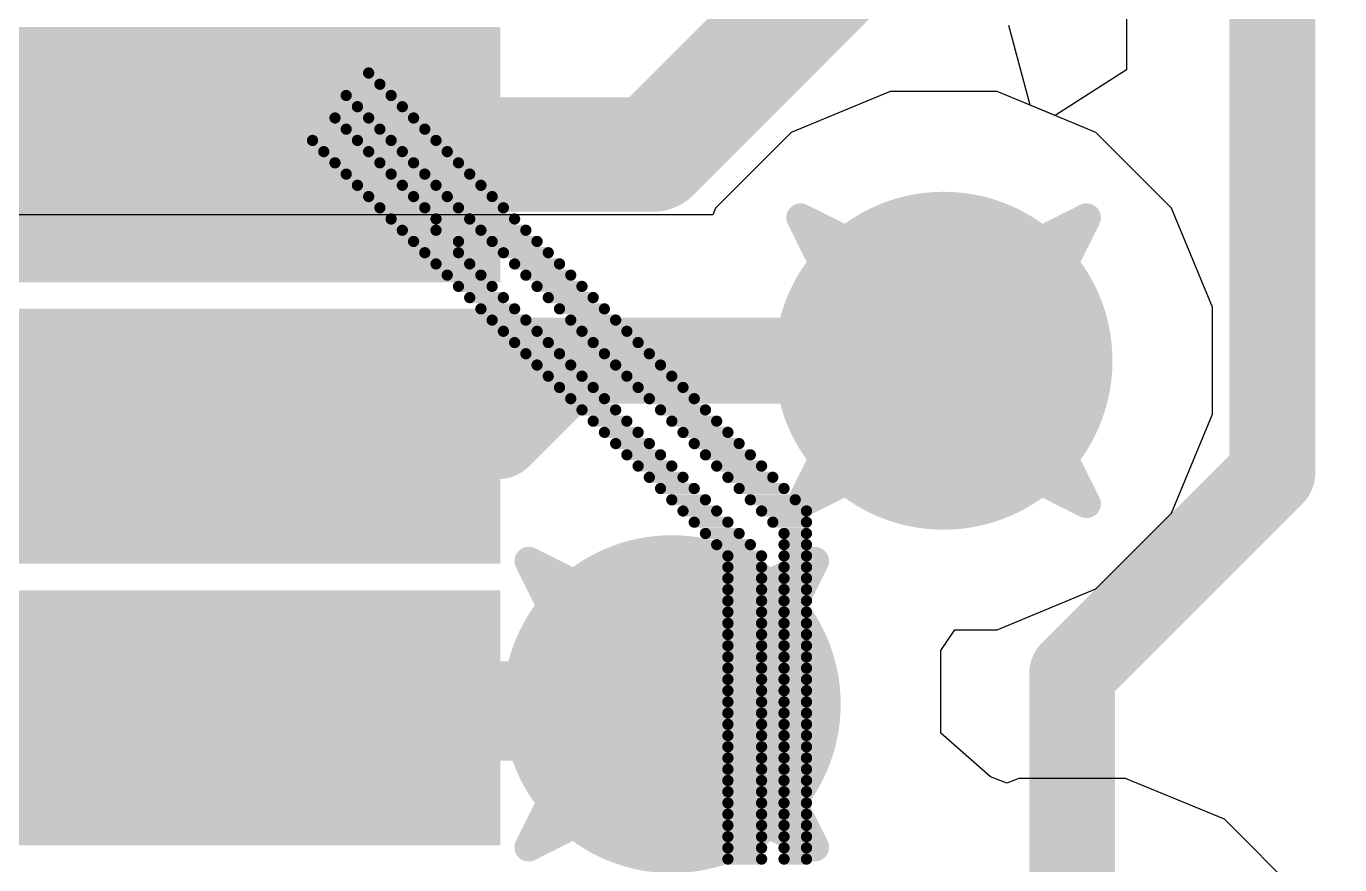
# Model space of a CAD drawing. Header units: inches. Extents: x -8 to 384, y -12 to 64.
# Drawn here: x 12.392 to 14.725, y 4.541 to 6.03 of the extents above; entities that cross this region are included whole.
import ezdxf

# ---------------------------------------------------------------- set-up
doc = ezdxf.new("R2010")
doc.units = ezdxf.units.IN
for name, color, linetype in [('Board_outline', 216, 'Continuous'), ('Bottom Layer', 5, 'Continuous'), ('Bottom Overlay', 54, 'Continuous'), ('Drill Drawing', 1, 'Continuous'), ('Top Layer', 1, 'Continuous'), ('Top Paste', 8, 'Continuous'), ('Top Solder', 216, 'Continuous'), ('Via Holes', 16, 'Continuous')]:
    doc.layers.add(name, color=color, linetype=linetype)

# ---------------------------------------------------------------- blocks, each defined once
blk = doc.blocks.new('QFN64_45')
at = {"layer": 'Top Layer'}
for points in [[(4.05, -2.125), (4.75, -2.125), (4.75, -2.375), (4.05, -2.375)], [(4.05, -2.625), (4.75, -2.625), (4.75, -2.875), (4.05, -2.875)], [(4.05, -3.125), (4.75, -3.125), (4.75, -3.375), (4.05, -3.375)]]:
    blk.add_hatch(color=1, dxfattribs=at).paths.add_polyline_path(points)
at = {"layer": 'Top Paste'}
for points in [[(4.05, -2.125), (4.75, -2.125), (4.75, -2.375), (4.05, -2.375)], [(4.05, -2.625), (4.75, -2.625), (4.75, -2.875), (4.05, -2.875)], [(4.05, -3.125), (4.75, -3.125), (4.75, -3.375), (4.05, -3.375)]]:
    blk.add_hatch(color=8, dxfattribs=at).paths.add_polyline_path(points)
at = {"layer": 'Top Solder'}
for points in [[(3.9484, -2.0234), (4.8516, -2.0234), (4.8516, -2.4766), (3.9484, -2.4766)], [(3.9484, -2.5234), (4.8516, -2.5234), (4.8516, -2.9766), (3.9484, -2.9766)], [(3.9484, -3.0234), (4.8516, -3.0234), (4.8516, -3.4766), (3.9484, -3.4766)]]:
    blk.add_hatch(color=216, dxfattribs=at).paths.add_polyline_path(points)

msp = doc.modelspace()

# ---------------------------------------------------------------- hatches: boundary and pattern name
at = {"layer": 'Bottom Layer'}
h = msp.add_hatch(color=5, dxfattribs=at)
edge = h.paths.add_edge_path()
edge.add_arc((14.021, 5.4358), 0.3, 0, 360)
h = msp.add_hatch(color=5, dxfattribs=at)
edge = h.paths.add_edge_path()
edge.add_arc((13.5382, 4.826), 0.3, 0, 360)
at = {"layer": 'Top Layer'}
h = msp.add_hatch(color=1, dxfattribs=at)
edge = h.paths.add_edge_path()
edge.add_arc((14.021, 5.4358), 0.3, 0, 360)
h = msp.add_hatch(color=1, dxfattribs=at)
edge = h.paths.add_edge_path()
edge.add_arc((13.5382, 4.826), 0.3, 0, 360)
at = {"layer": 'Via Holes'}
h = msp.add_hatch(color=7, dxfattribs=at)
edge = h.paths.add_edge_path()
edge.add_arc((14.021, 5.4358), 0.15, 0, 360)
h = msp.add_hatch(color=7, dxfattribs=at)
edge = h.paths.add_edge_path()
edge.add_arc((13.5382, 4.826), 0.15, 0, 360)

# ---------------------------------------------------------------- linework, layer by layer
at = {"layer": 'Board_outline', "const_width": 0.254}
msp.add_lwpolyline([(37.5368, 13.3604, 1), (-7.4632, 13.3604, 1)], format="xyb", close=True, dxfattribs=at)
at = {"layer": 'Bottom Layer'}
for p, q in [((14.346, 8.4634), (14.346, 5.9524)), ((14.346, 5.9524), (14.219, 5.871)), ((13.9259, 5.9136), (13.7503, 5.8409)), ((14.116, 5.9136), (13.9259, 5.9136)), ((14.219, 5.871), (14.116, 5.9136)), ((13.7503, 5.8409), (13.6159, 5.7065)), ((13.6111, 5.6948), (11.7096, 5.6948)), ((13.6159, 5.7065), (13.6111, 5.6948))]:
    msp.add_line(p, q, dxfattribs=at)
at = {"layer": 'Bottom Layer', "const_width": 0.1524}
for points in [[(14.605, 5.2364), (14.605, 8.5816)], [(11.7096, 5.4358), (14.021, 5.4358)], [(14.2494, 4.8808), (14.605, 5.2364)], [(14.2494, 4.2164), (14.2494, 4.8808)], [(11.8364, 4.826), (13.5382, 4.826)]]:
    msp.add_lwpolyline(points, dxfattribs=at)
at = {"layer": 'Bottom Layer', "const_width": 0.0762}
for points in [[(13.9829, 5.4358, 1), (14.0591, 5.4358, 1)], [(14.5669, 5.2364, 1), (14.6431, 5.2364, 1)], [(14.5669, 5.2364, 1), (14.6431, 5.2364, 1)], [(14.2113, 4.8808, 1), (14.2875, 4.8808, 1)], [(14.2113, 4.8808, 1), (14.2875, 4.8808, 1)], [(13.5001, 4.826, 1), (13.5763, 4.826, 1)]]:
    msp.add_lwpolyline(points, format="xyb", close=True, dxfattribs=at)
at = {"layer": 'Bottom Overlay', "const_width": 0.0199}
for points in [[(12.0626, 5.9467), (12.9998, 5.9467)], [(12.0626, 5.9267), (13.0198, 5.9267)], [(12.9599, 5.9068), (13.0397, 5.9068)], [(12.9799, 5.8869), (13.0596, 5.8869)], [(12.1224, 5.847), (12.9599, 5.847)], [(12.1424, 5.8669), (12.94, 5.8669)], [(12.9998, 5.8669), (13.0796, 5.8669)], [(13.0198, 5.847), (13.0995, 5.847)], [(12.9001, 5.827), (12.9799, 5.827)], [(13.0397, 5.827), (13.1195, 5.827)], [(12.9201, 5.8071), (12.9998, 5.8071)], [(13.0596, 5.8071), (13.1394, 5.8071)], [(12.94, 5.7872), (13.0198, 5.7872)], [(13.0796, 5.7872), (13.1593, 5.7872)], [(12.9599, 5.7672), (13.0397, 5.7672)], [(13.0995, 5.7672), (13.1793, 5.7672)], [(12.9799, 5.7473), (13.0596, 5.7473)], [(13.1195, 5.7473), (13.1992, 5.7473)], [(12.9998, 5.7273), (13.0796, 5.7273)], [(13.0198, 5.7074), (13.0995, 5.7074)], [(13.1394, 5.7273), (13.2192, 5.7273)], [(13.1593, 5.7074), (13.2391, 5.7074)], [(13.0397, 5.6875), (13.1195, 5.6875)], [(13.1793, 5.6875), (13.259, 5.6875)], [(13.0596, 5.6675), (13.1195, 5.6675)], [(13.1992, 5.6675), (13.279, 5.6675)], [(13.0796, 5.6476), (13.1593, 5.6476)], [(13.2192, 5.6476), (13.2989, 5.6476)], [(13.0995, 5.6276), (13.1593, 5.6276)], [(13.2391, 5.6276), (13.3189, 5.6276)], [(13.1195, 5.6077), (13.1793, 5.6077)], [(13.259, 5.6077), (13.3388, 5.6077)], [(13.1394, 5.5878), (13.1992, 5.5878)], [(13.1593, 5.5678), (13.2192, 5.5678)], [(13.279, 5.5878), (13.3587, 5.5878)], [(13.2989, 5.5678), (13.3787, 5.5678)], [(13.1793, 5.5479), (13.2391, 5.5479)], [(13.3189, 5.5479), (13.3986, 5.5479)], [(13.1992, 5.5279), (13.259, 5.5279)], [(13.3388, 5.5279), (13.4186, 5.5279)], [(13.2192, 5.508), (13.279, 5.508)], [(13.3587, 5.508), (13.4385, 5.508)], [(13.2391, 5.4881), (13.2989, 5.4881)], [(13.3787, 5.4881), (13.4584, 5.4881)], [(13.259, 5.4681), (13.3189, 5.4681)], [(13.3986, 5.4681), (13.4784, 5.4681)], [(13.279, 5.4482), (13.3388, 5.4482)], [(13.2989, 5.4282), (13.3587, 5.4282)], [(13.4186, 5.4482), (13.4983, 5.4482)], [(13.4385, 5.4282), (13.5183, 5.4282)], [(13.3189, 5.4083), (13.3787, 5.4083)], [(13.4584, 5.4083), (13.5382, 5.4083)], [(13.3388, 5.3884), (13.3986, 5.3884)], [(13.4784, 5.3884), (13.5581, 5.3884)], [(13.3587, 5.3684), (13.4186, 5.3684)], [(13.4983, 5.3684), (13.5781, 5.3684)], [(13.3787, 5.3485), (13.4385, 5.3485)], [(13.5183, 5.3485), (13.598, 5.3485)], [(13.3986, 5.3285), (13.4584, 5.3285)], [(13.5382, 5.3285), (13.618, 5.3285)], [(13.4186, 5.3086), (13.4784, 5.3086)], [(13.4385, 5.2887), (13.4983, 5.2887)], [(13.5581, 5.3086), (13.6379, 5.3086)], [(13.5781, 5.2887), (13.6578, 5.2887)], [(13.4584, 5.2687), (13.5183, 5.2687)], [(13.598, 5.2687), (13.6778, 5.2687)], [(13.4784, 5.2488), (13.5382, 5.2488)], [(13.618, 5.2488), (13.6977, 5.2488)], [(13.4983, 5.2288), (13.5581, 5.2288)], [(13.6379, 5.2288), (13.7177, 5.2288)], [(13.5183, 5.2089), (13.5781, 5.2089)], [(13.6578, 5.2089), (13.7376, 5.2089)], [(13.5382, 5.1889), (13.598, 5.1889)], [(13.6778, 5.1889), (13.7575, 5.1889)], [(13.5581, 5.169), (13.618, 5.169)], [(13.5781, 5.1491), (13.6379, 5.1491)], [(13.6977, 5.169), (13.7775, 5.169)], [(13.7177, 5.1491), (13.7775, 5.1491)], [(13.598, 5.1291), (13.6578, 5.1291)], [(13.7376, 5.1291), (13.7775, 5.1291)], [(13.618, 5.1092), (13.6778, 5.1092)], [(13.7376, 5.1092), (13.7775, 5.1092)], [(13.6379, 5.0892), (13.6977, 5.0892)], [(13.7376, 5.0892), (13.7775, 5.0892)], [(13.6379, 5.0693), (13.6977, 5.0693)], [(13.7376, 5.0693), (13.7775, 5.0693)], [(13.6379, 5.0494), (13.6977, 5.0494)], [(13.6379, 5.0294), (13.6977, 5.0294)], [(13.7376, 5.0494), (13.7775, 5.0494)], [(13.7376, 5.0294), (13.7775, 5.0294)], [(13.6379, 5.0095), (13.6977, 5.0095)], [(13.7376, 5.0095), (13.7775, 5.0095)], [(13.6379, 4.9895), (13.6977, 4.9895)], [(13.7376, 4.9895), (13.7775, 4.9895)], [(13.6379, 4.9696), (13.6977, 4.9696)], [(13.7376, 4.9696), (13.7775, 4.9696)], [(13.6379, 4.9497), (13.6977, 4.9497)], [(13.7376, 4.9497), (13.7775, 4.9497)], [(13.6379, 4.9297), (13.6977, 4.9297)], [(13.7376, 4.9297), (13.7775, 4.9297)], [(13.6379, 4.9098), (13.6977, 4.9098)], [(13.6379, 4.8898), (13.6977, 4.8898)], [(13.7376, 4.9098), (13.7775, 4.9098)], [(13.7376, 4.8898), (13.7775, 4.8898)], [(13.6379, 4.8699), (13.6977, 4.8699)], [(13.7376, 4.8699), (13.7775, 4.8699)], [(13.6379, 4.85), (13.6977, 4.85)], [(13.7376, 4.85), (13.7775, 4.85)], [(13.6379, 4.83), (13.6977, 4.83)], [(13.7376, 4.83), (13.7775, 4.83)], [(13.6379, 4.8101), (13.6977, 4.8101)], [(13.7376, 4.8101), (13.7775, 4.8101)], [(13.6379, 4.7901), (13.6977, 4.7901)], [(13.7376, 4.7901), (13.7775, 4.7901)], [(13.6379, 4.7702), (13.6977, 4.7702)], [(13.6379, 4.7503), (13.6977, 4.7503)], [(13.7376, 4.7702), (13.7775, 4.7702)], [(13.7376, 4.7503), (13.7775, 4.7503)], [(13.6379, 4.7303), (13.6977, 4.7303)], [(13.7376, 4.7303), (13.7775, 4.7303)], [(13.6379, 4.7104), (13.6977, 4.7104)], [(13.7376, 4.7104), (13.7775, 4.7104)], [(13.6379, 4.6904), (13.6977, 4.6904)], [(13.7376, 4.6904), (13.7775, 4.6904)], [(13.6379, 4.6705), (13.6977, 4.6705)], [(13.7376, 4.6705), (13.7775, 4.6705)], [(13.6379, 4.6506), (13.6977, 4.6506)], [(13.7376, 4.6506), (13.7775, 4.6506)], [(13.6379, 4.6306), (13.6977, 4.6306)], [(13.6379, 4.6107), (13.6977, 4.6107)], [(13.7376, 4.6306), (13.7775, 4.6306)], [(13.7376, 4.6107), (13.7775, 4.6107)], [(13.6379, 4.5907), (13.6977, 4.5907)], [(13.7376, 4.5907), (13.7775, 4.5907)], [(13.6379, 4.5708), (13.6977, 4.5708)], [(13.7376, 4.5708), (13.7775, 4.5708)], [(13.6379, 4.5509), (13.6977, 4.5509)], [(13.7376, 4.5509), (13.7775, 4.5509)]]:
    msp.add_lwpolyline(points, dxfattribs=at)
at = {"layer": 'Bottom Overlay', "const_width": 0.00997}
for points in [[(12.9948, 5.9467, 1), (13.0048, 5.9467, 1)], [(13.0148, 5.9267, 1), (13.0247, 5.9267, 1)], [(12.955, 5.9068, 1), (12.9649, 5.9068, 1)], [(13.0347, 5.9068, 1), (13.0447, 5.9068, 1)], [(12.9749, 5.8869, 1), (12.9849, 5.8869, 1)], [(13.0547, 5.8869, 1), (13.0646, 5.8869, 1)], [(12.935, 5.8669, 1), (12.945, 5.8669, 1)], [(12.955, 5.847, 1), (12.9649, 5.847, 1)], [(12.9948, 5.8669, 1), (13.0048, 5.8669, 1)], [(13.0148, 5.847, 1), (13.0247, 5.847, 1)], [(13.0746, 5.8669, 1), (13.0846, 5.8669, 1)], [(13.0945, 5.847, 1), (13.1045, 5.847, 1)], [(12.8951, 5.827, 1), (12.9051, 5.827, 1)], [(12.9749, 5.827, 1), (12.9849, 5.827, 1)], [(13.0347, 5.827, 1), (13.0447, 5.827, 1)], [(13.1145, 5.827, 1), (13.1244, 5.827, 1)], [(12.9151, 5.8071, 1), (12.925, 5.8071, 1)], [(12.9948, 5.8071, 1), (13.0048, 5.8071, 1)], [(13.0547, 5.8071, 1), (13.0646, 5.8071, 1)], [(13.1344, 5.8071, 1), (13.1444, 5.8071, 1)], [(12.935, 5.7872, 1), (12.945, 5.7872, 1)], [(13.0148, 5.7872, 1), (13.0247, 5.7872, 1)], [(13.0746, 5.7872, 1), (13.0846, 5.7872, 1)], [(13.1544, 5.7872, 1), (13.1643, 5.7872, 1)], [(12.955, 5.7672, 1), (12.9649, 5.7672, 1)], [(13.0347, 5.7672, 1), (13.0447, 5.7672, 1)], [(13.0945, 5.7672, 1), (13.1045, 5.7672, 1)], [(13.1743, 5.7672, 1), (13.1843, 5.7672, 1)], [(12.9749, 5.7473, 1), (12.9849, 5.7473, 1)], [(13.0547, 5.7473, 1), (13.0646, 5.7473, 1)], [(13.1145, 5.7473, 1), (13.1244, 5.7473, 1)], [(13.1942, 5.7473, 1), (13.2042, 5.7473, 1)], [(12.9948, 5.7273, 1), (13.0048, 5.7273, 1)], [(13.0148, 5.7074, 1), (13.0247, 5.7074, 1)], [(13.0746, 5.7273, 1), (13.0846, 5.7273, 1)], [(13.0945, 5.7074, 1), (13.1045, 5.7074, 1)], [(13.1344, 5.7273, 1), (13.1444, 5.7273, 1)], [(13.1544, 5.7074, 1), (13.1643, 5.7074, 1)], [(13.2142, 5.7273, 1), (13.2241, 5.7273, 1)], [(13.2341, 5.7074, 1), (13.2441, 5.7074, 1)], [(13.0347, 5.6875, 1), (13.0447, 5.6875, 1)], [(13.1145, 5.6875, 1), (13.1244, 5.6875, 1)], [(13.1743, 5.6875, 1), (13.1843, 5.6875, 1)], [(13.2541, 5.6875, 1), (13.264, 5.6875, 1)], [(13.0547, 5.6675, 1), (13.0646, 5.6675, 1)], [(13.1145, 5.6675, 1), (13.1244, 5.6675, 1)], [(13.1942, 5.6675, 1), (13.2042, 5.6675, 1)], [(13.274, 5.6675, 1), (13.284, 5.6675, 1)], [(13.0746, 5.6476, 1), (13.0846, 5.6476, 1)], [(13.1544, 5.6476, 1), (13.1643, 5.6476, 1)], [(13.2142, 5.6476, 1), (13.2241, 5.6476, 1)], [(13.2939, 5.6476, 1), (13.3039, 5.6476, 1)], [(13.0945, 5.6276, 1), (13.1045, 5.6276, 1)], [(13.1544, 5.6276, 1), (13.1643, 5.6276, 1)], [(13.2341, 5.6276, 1), (13.2441, 5.6276, 1)], [(13.3139, 5.6276, 1), (13.3238, 5.6276, 1)], [(13.1145, 5.6077, 1), (13.1244, 5.6077, 1)], [(13.1743, 5.6077, 1), (13.1843, 5.6077, 1)], [(13.2541, 5.6077, 1), (13.264, 5.6077, 1)], [(13.3338, 5.6077, 1), (13.3438, 5.6077, 1)], [(13.1344, 5.5878, 1), (13.1444, 5.5878, 1)], [(13.1544, 5.5678, 1), (13.1643, 5.5678, 1)], [(13.1942, 5.5878, 1), (13.2042, 5.5878, 1)], [(13.2142, 5.5678, 1), (13.2241, 5.5678, 1)], [(13.274, 5.5878, 1), (13.284, 5.5878, 1)], [(13.2939, 5.5678, 1), (13.3039, 5.5678, 1)], [(13.3538, 5.5878, 1), (13.3637, 5.5878, 1)], [(13.3737, 5.5678, 1), (13.3837, 5.5678, 1)], [(13.1743, 5.5479, 1), (13.1843, 5.5479, 1)], [(13.2341, 5.5479, 1), (13.2441, 5.5479, 1)], [(13.3139, 5.5479, 1), (13.3238, 5.5479, 1)], [(13.3936, 5.5479, 1), (13.4036, 5.5479, 1)], [(13.1942, 5.5279, 1), (13.2042, 5.5279, 1)], [(13.2541, 5.5279, 1), (13.264, 5.5279, 1)], [(13.3338, 5.5279, 1), (13.3438, 5.5279, 1)], [(13.4136, 5.5279, 1), (13.4235, 5.5279, 1)], [(13.2142, 5.508, 1), (13.2241, 5.508, 1)], [(13.274, 5.508, 1), (13.284, 5.508, 1)], [(13.3538, 5.508, 1), (13.3637, 5.508, 1)], [(13.4335, 5.508, 1), (13.4435, 5.508, 1)], [(13.2341, 5.4881, 1), (13.2441, 5.4881, 1)], [(13.2939, 5.4881, 1), (13.3039, 5.4881, 1)], [(13.3737, 5.4881, 1), (13.3837, 5.4881, 1)], [(13.4535, 5.4881, 1), (13.4634, 5.4881, 1)], [(13.2541, 5.4681, 1), (13.264, 5.4681, 1)], [(13.3139, 5.4681, 1), (13.3238, 5.4681, 1)], [(13.3936, 5.4681, 1), (13.4036, 5.4681, 1)], [(13.4734, 5.4681, 1), (13.4834, 5.4681, 1)], [(13.274, 5.4482, 1), (13.284, 5.4482, 1)], [(13.2939, 5.4282, 1), (13.3039, 5.4282, 1)], [(13.3338, 5.4482, 1), (13.3438, 5.4482, 1)], [(13.3538, 5.4282, 1), (13.3637, 5.4282, 1)], [(13.4136, 5.4482, 1), (13.4235, 5.4482, 1)], [(13.4335, 5.4282, 1), (13.4435, 5.4282, 1)], [(13.4933, 5.4482, 1), (13.5033, 5.4482, 1)], [(13.5133, 5.4282, 1), (13.5232, 5.4282, 1)], [(13.3139, 5.4083, 1), (13.3238, 5.4083, 1)], [(13.3737, 5.4083, 1), (13.3837, 5.4083, 1)], [(13.4535, 5.4083, 1), (13.4634, 5.4083, 1)], [(13.5332, 5.4083, 1), (13.5432, 5.4083, 1)], [(13.3338, 5.3884, 1), (13.3438, 5.3884, 1)], [(13.3936, 5.3884, 1), (13.4036, 5.3884, 1)], [(13.4734, 5.3884, 1), (13.4834, 5.3884, 1)], [(13.5532, 5.3884, 1), (13.5631, 5.3884, 1)], [(13.3538, 5.3684, 1), (13.3637, 5.3684, 1)], [(13.4136, 5.3684, 1), (13.4235, 5.3684, 1)], [(13.4933, 5.3684, 1), (13.5033, 5.3684, 1)], [(13.5731, 5.3684, 1), (13.5831, 5.3684, 1)], [(13.3737, 5.3485, 1), (13.3837, 5.3485, 1)], [(13.4335, 5.3485, 1), (13.4435, 5.3485, 1)], [(13.5133, 5.3485, 1), (13.5232, 5.3485, 1)], [(13.593, 5.3485, 1), (13.603, 5.3485, 1)], [(13.3936, 5.3285, 1), (13.4036, 5.3285, 1)], [(13.4535, 5.3285, 1), (13.4634, 5.3285, 1)], [(13.5332, 5.3285, 1), (13.5432, 5.3285, 1)], [(13.613, 5.3285, 1), (13.6229, 5.3285, 1)], [(13.4136, 5.3086, 1), (13.4235, 5.3086, 1)], [(13.4335, 5.2887, 1), (13.4435, 5.2887, 1)], [(13.4734, 5.3086, 1), (13.4834, 5.3086, 1)], [(13.4933, 5.2887, 1), (13.5033, 5.2887, 1)], [(13.5532, 5.3086, 1), (13.5631, 5.3086, 1)], [(13.5731, 5.2887, 1), (13.5831, 5.2887, 1)], [(13.6329, 5.3086, 1), (13.6429, 5.3086, 1)], [(13.6529, 5.2887, 1), (13.6628, 5.2887, 1)], [(13.4535, 5.2687, 1), (13.4634, 5.2687, 1)], [(13.5133, 5.2687, 1), (13.5232, 5.2687, 1)], [(13.593, 5.2687, 1), (13.603, 5.2687, 1)], [(13.6728, 5.2687, 1), (13.6828, 5.2687, 1)], [(13.4734, 5.2488, 1), (13.4834, 5.2488, 1)], [(13.5332, 5.2488, 1), (13.5432, 5.2488, 1)], [(13.613, 5.2488, 1), (13.6229, 5.2488, 1)], [(13.6927, 5.2488, 1), (13.7027, 5.2488, 1)], [(13.4933, 5.2288, 1), (13.5033, 5.2288, 1)], [(13.5532, 5.2288, 1), (13.5631, 5.2288, 1)], [(13.6329, 5.2288, 1), (13.6429, 5.2288, 1)], [(13.7127, 5.2288, 1), (13.7226, 5.2288, 1)], [(13.5133, 5.2089, 1), (13.5232, 5.2089, 1)], [(13.5731, 5.2089, 1), (13.5831, 5.2089, 1)], [(13.6529, 5.2089, 1), (13.6628, 5.2089, 1)], [(13.7326, 5.2089, 1), (13.7426, 5.2089, 1)], [(13.5332, 5.1889, 1), (13.5432, 5.1889, 1)], [(13.593, 5.1889, 1), (13.603, 5.1889, 1)], [(13.6728, 5.1889, 1), (13.6828, 5.1889, 1)], [(13.7526, 5.1889, 1), (13.7625, 5.1889, 1)], [(13.5532, 5.169, 1), (13.5631, 5.169, 1)], [(13.5731, 5.1491, 1), (13.5831, 5.1491, 1)], [(13.613, 5.169, 1), (13.6229, 5.169, 1)], [(13.6329, 5.1491, 1), (13.6429, 5.1491, 1)], [(13.6927, 5.169, 1), (13.7027, 5.169, 1)], [(13.7127, 5.1491, 1), (13.7226, 5.1491, 1)], [(13.7725, 5.169, 1), (13.7825, 5.169, 1)], [(13.7725, 5.1491, 1), (13.7825, 5.1491, 1)], [(13.593, 5.1291, 1), (13.603, 5.1291, 1)], [(13.6529, 5.1291, 1), (13.6628, 5.1291, 1)], [(13.7326, 5.1291, 1), (13.7426, 5.1291, 1)], [(13.7725, 5.1291, 1), (13.7825, 5.1291, 1)], [(13.613, 5.1092, 1), (13.6229, 5.1092, 1)], [(13.6728, 5.1092, 1), (13.6828, 5.1092, 1)], [(13.7326, 5.1092, 1), (13.7426, 5.1092, 1)], [(13.7725, 5.1092, 1), (13.7825, 5.1092, 1)], [(13.6329, 5.0892, 1), (13.6429, 5.0892, 1)], [(13.6927, 5.0892, 1), (13.7027, 5.0892, 1)], [(13.7326, 5.0892, 1), (13.7426, 5.0892, 1)], [(13.7725, 5.0892, 1), (13.7825, 5.0892, 1)], [(13.6329, 5.0693, 1), (13.6429, 5.0693, 1)], [(13.6927, 5.0693, 1), (13.7027, 5.0693, 1)], [(13.7326, 5.0693, 1), (13.7426, 5.0693, 1)], [(13.7725, 5.0693, 1), (13.7825, 5.0693, 1)], [(13.6329, 5.0494, 1), (13.6429, 5.0494, 1)], [(13.6329, 5.0294, 1), (13.6429, 5.0294, 1)], [(13.6927, 5.0494, 1), (13.7027, 5.0494, 1)], [(13.6927, 5.0294, 1), (13.7027, 5.0294, 1)], [(13.7326, 5.0494, 1), (13.7426, 5.0494, 1)], [(13.7326, 5.0294, 1), (13.7426, 5.0294, 1)], [(13.7725, 5.0494, 1), (13.7825, 5.0494, 1)], [(13.7725, 5.0294, 1), (13.7825, 5.0294, 1)], [(13.6329, 5.0095, 1), (13.6429, 5.0095, 1)], [(13.6927, 5.0095, 1), (13.7027, 5.0095, 1)], [(13.7326, 5.0095, 1), (13.7426, 5.0095, 1)], [(13.7725, 5.0095, 1), (13.7825, 5.0095, 1)], [(13.6329, 4.9895, 1), (13.6429, 4.9895, 1)], [(13.6927, 4.9895, 1), (13.7027, 4.9895, 1)], [(13.7326, 4.9895, 1), (13.7426, 4.9895, 1)], [(13.7725, 4.9895, 1), (13.7825, 4.9895, 1)], [(13.6329, 4.9696, 1), (13.6429, 4.9696, 1)], [(13.6927, 4.9696, 1), (13.7027, 4.9696, 1)], [(13.7326, 4.9696, 1), (13.7426, 4.9696, 1)], [(13.7725, 4.9696, 1), (13.7825, 4.9696, 1)], [(13.6329, 4.9497, 1), (13.6429, 4.9497, 1)], [(13.6927, 4.9497, 1), (13.7027, 4.9497, 1)], [(13.7326, 4.9497, 1), (13.7426, 4.9497, 1)], [(13.7725, 4.9497, 1), (13.7825, 4.9497, 1)], [(13.6329, 4.9297, 1), (13.6429, 4.9297, 1)], [(13.6927, 4.9297, 1), (13.7027, 4.9297, 1)], [(13.7326, 4.9297, 1), (13.7426, 4.9297, 1)], [(13.7725, 4.9297, 1), (13.7825, 4.9297, 1)], [(13.6329, 4.9098, 1), (13.6429, 4.9098, 1)], [(13.6329, 4.8898, 1), (13.6429, 4.8898, 1)], [(13.6927, 4.9098, 1), (13.7027, 4.9098, 1)], [(13.6927, 4.8898, 1), (13.7027, 4.8898, 1)], [(13.7326, 4.9098, 1), (13.7426, 4.9098, 1)], [(13.7326, 4.8898, 1), (13.7426, 4.8898, 1)], [(13.7725, 4.9098, 1), (13.7825, 4.9098, 1)], [(13.7725, 4.8898, 1), (13.7825, 4.8898, 1)], [(13.6329, 4.8699, 1), (13.6429, 4.8699, 1)], [(13.6927, 4.8699, 1), (13.7027, 4.8699, 1)], [(13.7326, 4.8699, 1), (13.7426, 4.8699, 1)], [(13.7725, 4.8699, 1), (13.7825, 4.8699, 1)], [(13.6329, 4.85, 1), (13.6429, 4.85, 1)], [(13.6927, 4.85, 1), (13.7027, 4.85, 1)], [(13.7326, 4.85, 1), (13.7426, 4.85, 1)], [(13.7725, 4.85, 1), (13.7825, 4.85, 1)], [(13.6329, 4.83, 1), (13.6429, 4.83, 1)], [(13.6927, 4.83, 1), (13.7027, 4.83, 1)], [(13.7326, 4.83, 1), (13.7426, 4.83, 1)], [(13.7725, 4.83, 1), (13.7825, 4.83, 1)], [(13.6329, 4.8101, 1), (13.6429, 4.8101, 1)], [(13.6927, 4.8101, 1), (13.7027, 4.8101, 1)], [(13.7326, 4.8101, 1), (13.7426, 4.8101, 1)], [(13.7725, 4.8101, 1), (13.7825, 4.8101, 1)], [(13.6329, 4.7901, 1), (13.6429, 4.7901, 1)], [(13.6927, 4.7901, 1), (13.7027, 4.7901, 1)], [(13.7326, 4.7901, 1), (13.7426, 4.7901, 1)], [(13.7725, 4.7901, 1), (13.7825, 4.7901, 1)], [(13.6329, 4.7702, 1), (13.6429, 4.7702, 1)], [(13.6329, 4.7503, 1), (13.6429, 4.7503, 1)], [(13.6927, 4.7702, 1), (13.7027, 4.7702, 1)], [(13.6927, 4.7503, 1), (13.7027, 4.7503, 1)], [(13.7326, 4.7702, 1), (13.7426, 4.7702, 1)], [(13.7326, 4.7503, 1), (13.7426, 4.7503, 1)], [(13.7725, 4.7702, 1), (13.7825, 4.7702, 1)], [(13.7725, 4.7503, 1), (13.7825, 4.7503, 1)], [(13.6329, 4.7303, 1), (13.6429, 4.7303, 1)], [(13.6927, 4.7303, 1), (13.7027, 4.7303, 1)], [(13.7326, 4.7303, 1), (13.7426, 4.7303, 1)], [(13.7725, 4.7303, 1), (13.7825, 4.7303, 1)], [(13.6329, 4.7104, 1), (13.6429, 4.7104, 1)], [(13.6927, 4.7104, 1), (13.7027, 4.7104, 1)], [(13.7326, 4.7104, 1), (13.7426, 4.7104, 1)], [(13.7725, 4.7104, 1), (13.7825, 4.7104, 1)], [(13.6329, 4.6904, 1), (13.6429, 4.6904, 1)], [(13.6927, 4.6904, 1), (13.7027, 4.6904, 1)], [(13.7326, 4.6904, 1), (13.7426, 4.6904, 1)], [(13.7725, 4.6904, 1), (13.7825, 4.6904, 1)], [(13.6329, 4.6705, 1), (13.6429, 4.6705, 1)], [(13.6927, 4.6705, 1), (13.7027, 4.6705, 1)], [(13.7326, 4.6705, 1), (13.7426, 4.6705, 1)], [(13.7725, 4.6705, 1), (13.7825, 4.6705, 1)], [(13.6329, 4.6506, 1), (13.6429, 4.6506, 1)], [(13.6927, 4.6506, 1), (13.7027, 4.6506, 1)], [(13.7326, 4.6506, 1), (13.7426, 4.6506, 1)], [(13.7725, 4.6506, 1), (13.7825, 4.6506, 1)], [(13.6329, 4.6306, 1), (13.6429, 4.6306, 1)], [(13.6329, 4.6107, 1), (13.6429, 4.6107, 1)], [(13.6927, 4.6306, 1), (13.7027, 4.6306, 1)], [(13.6927, 4.6107, 1), (13.7027, 4.6107, 1)], [(13.7326, 4.6306, 1), (13.7426, 4.6306, 1)], [(13.7326, 4.6107, 1), (13.7426, 4.6107, 1)], [(13.7725, 4.6306, 1), (13.7825, 4.6306, 1)], [(13.7725, 4.6107, 1), (13.7825, 4.6107, 1)], [(13.6329, 4.5907, 1), (13.6429, 4.5907, 1)], [(13.6927, 4.5907, 1), (13.7027, 4.5907, 1)], [(13.7326, 4.5907, 1), (13.7426, 4.5907, 1)], [(13.7725, 4.5907, 1), (13.7825, 4.5907, 1)], [(13.6329, 4.5708, 1), (13.6429, 4.5708, 1)], [(13.6927, 4.5708, 1), (13.7027, 4.5708, 1)], [(13.7326, 4.5708, 1), (13.7426, 4.5708, 1)], [(13.7725, 4.5708, 1), (13.7825, 4.5708, 1)], [(13.6329, 4.5509, 1), (13.6429, 4.5509, 1)], [(13.6927, 4.5509, 1), (13.7027, 4.5509, 1)], [(13.7326, 4.5509, 1), (13.7426, 4.5509, 1)], [(13.7725, 4.5509, 1), (13.7825, 4.5509, 1)]]:
    msp.add_lwpolyline(points, format="xyb", close=True, dxfattribs=at)
at = {"layer": 'Drill Drawing', "const_width": 0.0508}
for points in [[(13.767, 5.6898), (14.021, 5.5628)], [(13.767, 5.6898), (13.894, 5.4358)], [(14.021, 5.5628), (14.275, 5.6898)], [(14.148, 5.4358), (14.275, 5.6898)], [(13.767, 5.1818), (13.894, 5.4358)], [(14.148, 5.4358), (14.275, 5.1818)], [(13.767, 5.1818), (14.021, 5.3088)], [(14.021, 5.3088), (14.275, 5.1818)], [(13.2842, 5.08), (13.5382, 4.953)], [(13.2842, 5.08), (13.4112, 4.826)], [(13.5382, 4.953), (13.7922, 5.08)], [(13.6652, 4.826), (13.7922, 5.08)], [(13.2842, 4.572), (13.4112, 4.826)], [(13.6652, 4.826), (13.7922, 4.572)], [(13.2842, 4.572), (13.5382, 4.699)], [(13.5382, 4.699), (13.7922, 4.572)]]:
    msp.add_lwpolyline(points, dxfattribs=at)
at = {"layer": 'Drill Drawing', "const_width": 0.0254}
for points in [[(13.7543, 5.6898, 1), (13.7797, 5.6898, 1)], [(13.7543, 5.6898, 1), (13.7797, 5.6898, 1)], [(14.2623, 5.6898, 1), (14.2877, 5.6898, 1)], [(14.2623, 5.6898, 1), (14.2877, 5.6898, 1)], [(14.0083, 5.5628, 1), (14.0337, 5.5628, 1)], [(14.0083, 5.5628, 1), (14.0337, 5.5628, 1)], [(13.8813, 5.4358, 1), (13.9067, 5.4358, 1)], [(13.8813, 5.4358, 1), (13.9067, 5.4358, 1)], [(14.1353, 5.4358, 1), (14.1607, 5.4358, 1)], [(14.1353, 5.4358, 1), (14.1607, 5.4358, 1)], [(14.0083, 5.3088, 1), (14.0337, 5.3088, 1)], [(14.0083, 5.3088, 1), (14.0337, 5.3088, 1)], [(13.7543, 5.1818, 1), (13.7797, 5.1818, 1)], [(13.7543, 5.1818, 1), (13.7797, 5.1818, 1)], [(14.2623, 5.1818, 1), (14.2877, 5.1818, 1)], [(14.2623, 5.1818, 1), (14.2877, 5.1818, 1)], [(13.2715, 5.08, 1), (13.2969, 5.08, 1)], [(13.2715, 5.08, 1), (13.2969, 5.08, 1)], [(13.7795, 5.08, 1), (13.8049, 5.08, 1)], [(13.7795, 5.08, 1), (13.8049, 5.08, 1)], [(13.5255, 4.953, 1), (13.5509, 4.953, 1)], [(13.5255, 4.953, 1), (13.5509, 4.953, 1)], [(13.3985, 4.826, 1), (13.4239, 4.826, 1)], [(13.3985, 4.826, 1), (13.4239, 4.826, 1)], [(13.6525, 4.826, 1), (13.6779, 4.826, 1)], [(13.6525, 4.826, 1), (13.6779, 4.826, 1)], [(13.5255, 4.699, 1), (13.5509, 4.699, 1)], [(13.5255, 4.699, 1), (13.5509, 4.699, 1)], [(13.2715, 4.572, 1), (13.2969, 4.572, 1)], [(13.2715, 4.572, 1), (13.2969, 4.572, 1)], [(13.7795, 4.572, 1), (13.8049, 4.572, 1)], [(13.7795, 4.572, 1), (13.8049, 4.572, 1)]]:
    msp.add_lwpolyline(points, format="xyb", close=True, dxfattribs=at)
at = {"layer": 'Top Layer'}
for p, q in [((14.1746, 5.8894), (14.1366, 6.031)), ((14.2916, 5.8409), (14.1746, 5.8894)), ((14.426, 5.7065), (14.2916, 5.8409)), ((14.4988, 5.5309), (14.426, 5.7065)), ((14.4988, 5.3408), (14.4988, 5.5309)), ((14.426, 5.1652), (14.4988, 5.3408)), ((14.2916, 5.0308), (14.426, 5.1652)), ((14.116, 4.958), (14.2916, 5.0308)), ((14.016, 4.921), (14.0407, 4.958)), ((14.0407, 4.958), (14.116, 4.958)), ((14.016, 4.7744), (14.016, 4.921)), ((14.1042, 4.6968), (14.016, 4.7744)), ((14.1333, 4.6855), (14.1042, 4.6968)), ((14.1544, 4.6942), (14.1333, 4.6855)), ((14.3444, 4.6942), (14.1544, 4.6942)), ((14.5201, 4.6215), (14.3444, 4.6942)), ((14.6545, 4.4871), (14.5201, 4.6215))]:
    msp.add_line(p, q, dxfattribs=at)
for points, const_width in [([(13.5046, 5.8018), (15.7343, 8.0315)], 0.2032), ([(12.817, 5.8018), (13.5046, 5.8018)], 0.2032), ([(13.2305, 5.3018), (13.3646, 5.4358)], 0.1524), ([(13.3646, 5.4358), (14.021, 5.4358)], 0.1524), ([(12.782, 5.3018), (13.2305, 5.3018)], 0.1524), ([(13.514, 4.8018), (13.5382, 4.826)], 0.1524), ([(12.782, 4.8018), (13.514, 4.8018)], 0.1524)]:
    msp.add_lwpolyline(points, dxfattribs=dict(at, const_width=const_width))
for points, const_width in [([(12.7662, 5.8018, 1), (12.8678, 5.8018, 1)], 0.1016), ([(13.4538, 5.8018, 1), (13.5554, 5.8018, 1)], 0.1016), ([(13.4538, 5.8018, 1), (13.5554, 5.8018, 1)], 0.1016), ([(13.3265, 5.4358, 1), (13.4027, 5.4358, 1)], 0.0762), ([(13.3265, 5.4358, 1), (13.4027, 5.4358, 1)], 0.0762), ([(13.9829, 5.4358, 1), (14.0591, 5.4358, 1)], 0.0762), ([(12.7439, 5.3018, 1), (12.8201, 5.3018, 1)], 0.0762), ([(13.1924, 5.3018, 1), (13.2686, 5.3018, 1)], 0.0762), ([(13.1924, 5.3018, 1), (13.2686, 5.3018, 1)], 0.0762), ([(13.5001, 4.826, 1), (13.5763, 4.826, 1)], 0.0762), ([(12.7439, 4.8018, 1), (12.8201, 4.8018, 1)], 0.0762), ([(13.4759, 4.8018, 1), (13.5521, 4.8018, 1)], 0.0762), ([(13.4759, 4.8018, 1), (13.5521, 4.8018, 1)], 0.0762)]:
    msp.add_lwpolyline(points, format="xyb", close=True, dxfattribs=dict(at, const_width=const_width))

# ---------------------------------------------------------------- block references
msp.add_blockref('QFN64_45', (8.382, 8.0518))

doc.saveas('drawing.dxf')
